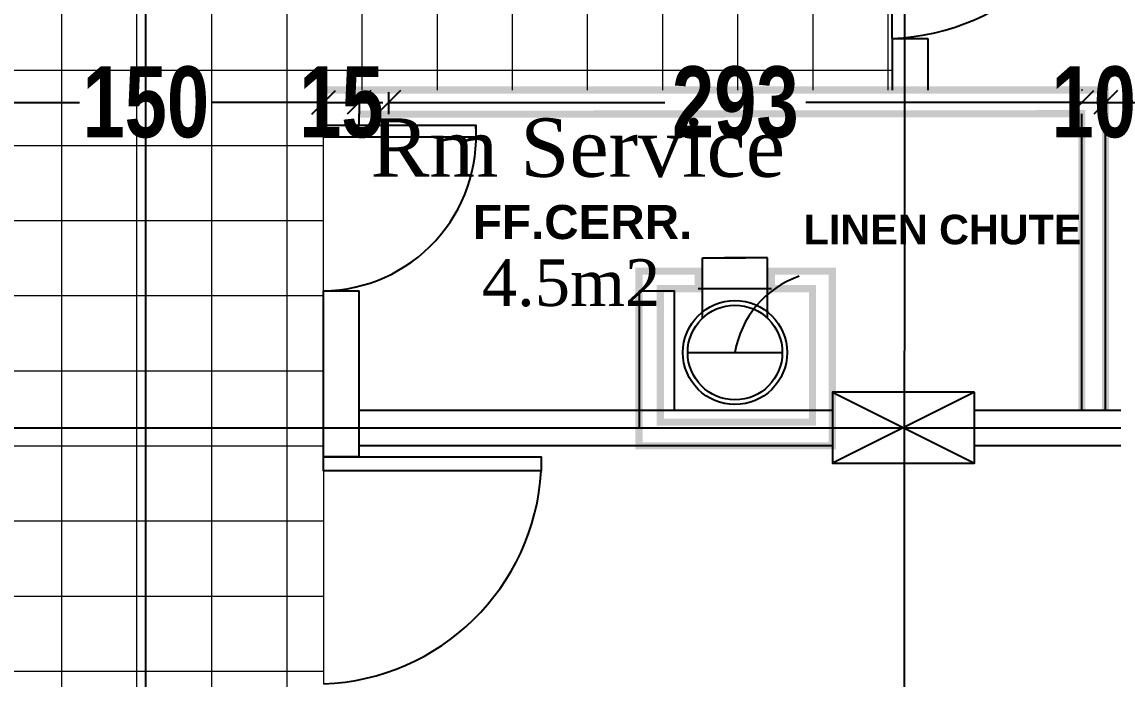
# Model space of a CAD drawing. Extents: x 285329 to 658348, y -83126 to -16980.
# Drawn here: x 359544.7 to 360005.9, y -39929.8 to -39652 of the extents above; entities that cross this region are included whole.
import ezdxf

# ---------------------------------------------------------------- set-up
doc = ezdxf.new("R2010")
doc.units = 0
doc.layers.get('0').update_dxf_attribs({"linetype": 'CONTINUOUS'})
doc.layers.get('DEFPOINTS').update_dxf_attribs({"color": 9, "linetype": 'CONTINUOUS'})
for name, color, linetype in [('AXIS', 1, 'CONTINUOUS'), ('COLUMN', 5, 'CONTINUOUS'), ('FURNITURE', 4, 'CONTINUOUS'), ('TEXT', 3, 'CONTINUOUS'), ('WALL', 7, 'CONTINUOUS')]:
    doc.layers.add(name, color=color, linetype=linetype)
doc.layers.add('VIS', color=8, linetype='CONTINUOUS', lineweight=18)
doc.styles.add('CITYBLUEPRINT', font='cityb___.ttf', dxfattribs={"width": 0.8})
doc.styles.add('style2', font='romantic.ttf', dxfattribs={"height": 50})
doc.styles.add('STYLE4', font='arialbd.ttf', dxfattribs={"height": 0.2})
doc.dimstyles.new('50', dxfattribs={"dimtxt": 30, "dimasz": 10, "dimexe": 5, "dimexo": 6, "dimgap": 5, "dimtad": 0, "dimdec": 0, "dimdsep": 46, "dimtxsty": 'CITYBLUEPRINT', "dimblk1": 'OBLIQUE', "dimblk2": 'OBLIQUE', "dimsah": 1, "dimcen": 0.05, "dimdle": 0.03, "dimclre": 22, "dimclrt": 7, "dimadec": 0, "dimazin": 0, "dimtfac": 1, "dimtdec": 0, "dimtix": 1, "dimtmove": 0, "dimatfit": 3, "dimldrblk": 'OBLIQUE', "dimfxl": 1, "dimtolj": 1, "dimtzin": 0, "dimarcsym": 0})

# ---------------------------------------------------------------- blocks, each defined once
blk = doc.blocks.new('COLUMN')
at = {"layer": 'AXIS'}
for p, q in [((236924.7, -9644.26), (236984.7, -9674.26)), ((236984.7, -9644.26), (236924.7, -9674.26))]:
    blk.add_line(p, q, dxfattribs=at)
at = {"layer": 'COLUMN'}
blk.add_lwpolyline([(236924.7, -9644.26), (236984.7, -9644.26), (236984.7, -9674.26), (236924.7, -9674.26)], close=True, dxfattribs=at)
blk = doc.blocks.new('_Oblique')
at = {"color": 0, "lineweight": -2}
blk.add_line((-0.5, -0.5), (0.5, 0.5), dxfattribs=at)
blk = doc.blocks.new('*D2596')
at = {"layer": 'DEFPOINTS', "color": 0, "linetype": 'Continuous', "lineweight": 5, "transparency": 16777216}
for p in [(359521.96, -39675.68), (359672.23, -39684.18), (359672.23, -39686.04)]:
    blk.add_point(p, dxfattribs=at)
at = {"layer": 'VIS', "color": 22, "linetype": 'Continuous', "lineweight": -2, "transparency": 16777216}
for p, q in [((359521.96, -39681.68), (359521.96, -39691.04)), ((359672.23, -39690.18), (359672.23, -39691.04))]:
    blk.add_line(p, q, dxfattribs=at)
at = {"layer": 'VIS', "color": 0, "linetype": 'Continuous', "lineweight": -2, "transparency": 16777216}
for p, q in [((359521.93, -39686.04), (359569.11, -39686.04)), ((359672.26, -39686.04), (359625.08, -39686.04))]:
    blk.add_line(p, q, dxfattribs=at)
at = {"layer": 'VIS', "color": 0, "linetype": 'Continuous', "lineweight": -2, "transparency": 16777216, "xscale": 10, "yscale": 10, "zscale": 10, "rotation": 180}
blk.add_blockref('_Oblique', (359521.96, -39686.04), dxfattribs=at)
at = {"layer": 'VIS', "color": 0, "linetype": 'Continuous', "lineweight": -2, "transparency": 16777216, "xscale": 10, "yscale": 10, "zscale": 10}
blk.add_blockref('_Oblique', (359672.23, -39686.04), dxfattribs=at)
at = {"layer": 'VIS', "color": 7, "linetype": 'Continuous', "lineweight": 5, "transparency": 16777216, "insert": (359597.09, -39686.04), "char_height": 30, "attachment_point": 5, "style": 'CITYBLUEPRINT'}
blk.add_mtext('\\A1;150', dxfattribs=at)
blk = doc.blocks.new('*D2597')
at = {"layer": 'DEFPOINTS', "color": 0, "linetype": 'Continuous', "lineweight": 5, "transparency": 16777216}
for p in [(359687.23, -39675.68), (359672.23, -39678.18), (359687.23, -39686.04)]:
    blk.add_point(p, dxfattribs=at)
at = {"layer": 'VIS', "color": 22, "linetype": 'Continuous', "lineweight": -2, "transparency": 16777216}
for p, q in [((359672.23, -39684.18), (359672.23, -39691.04)), ((359687.23, -39681.68), (359687.23, -39691.04))]:
    blk.add_line(p, q, dxfattribs=at)
at = {"layer": 'VIS', "color": 0, "linetype": 'Continuous', "lineweight": -2, "transparency": 16777216}
for p, q in [((359672.23, -39686.04), (359662.23, -39686.04)), ((359672.23, -39686.04), (359687.23, -39686.04)), ((359687.23, -39686.04), (359697.23, -39686.04))]:
    blk.add_line(p, q, dxfattribs=at)
at = {"layer": 'VIS', "color": 0, "linetype": 'Continuous', "lineweight": -2, "transparency": 16777216, "xscale": 10, "yscale": 10, "zscale": 10}
blk.add_blockref('_Oblique', (359672.23, -39686.04), dxfattribs=at)
at = {"layer": 'VIS', "color": 0, "linetype": 'Continuous', "lineweight": -2, "transparency": 16777216, "xscale": 10, "yscale": 10, "zscale": 10, "rotation": 180}
blk.add_blockref('_Oblique', (359687.23, -39686.04), dxfattribs=at)
at = {"layer": 'VIS', "color": 7, "linetype": 'Continuous', "lineweight": 5, "transparency": 16777216, "insert": (359679.73, -39686.04), "char_height": 30, "attachment_point": 5, "style": 'CITYBLUEPRINT'}
blk.add_mtext('\\A1;15', dxfattribs=at)
blk = doc.blocks.new('*D2598')
at = {"layer": 'DEFPOINTS', "color": 0, "linetype": 'Continuous', "lineweight": 5, "transparency": 16777216}
for p in [(359699.73, -39675.68), (359992.7, -39686.04), (359992.7, -39686.57)]:
    blk.add_point(p, dxfattribs=at)
at = {"layer": 'VIS', "color": 22, "linetype": 'Continuous', "lineweight": -2, "transparency": 16777216}
for p, q in [((359992.7, -39680.57), (359992.7, -39681.04)), ((359699.73, -39681.68), (359699.73, -39691.04))]:
    blk.add_line(p, q, dxfattribs=at)
at = {"layer": 'VIS', "color": 0, "linetype": 'Continuous', "lineweight": -2, "transparency": 16777216}
for p, q in [((359699.7, -39686.04), (359816.44, -39686.04)), ((359992.73, -39686.04), (359875.99, -39686.04))]:
    blk.add_line(p, q, dxfattribs=at)
at = {"layer": 'VIS', "color": 0, "linetype": 'Continuous', "lineweight": -2, "transparency": 16777216, "xscale": 10, "yscale": 10, "zscale": 10, "rotation": 180}
blk.add_blockref('_Oblique', (359699.73, -39686.04), dxfattribs=at)
at = {"layer": 'VIS', "color": 0, "linetype": 'Continuous', "lineweight": -2, "transparency": 16777216, "xscale": 10, "yscale": 10, "zscale": 10}
blk.add_blockref('_Oblique', (359992.7, -39686.04), dxfattribs=at)
at = {"layer": 'VIS', "color": 7, "linetype": 'Continuous', "lineweight": 5, "transparency": 16777216, "insert": (359846.22, -39686.04), "char_height": 30, "attachment_point": 5, "style": 'CITYBLUEPRINT'}
blk.add_mtext('\\A1;293', dxfattribs=at)
blk = doc.blocks.new('*D2599')
at = {"layer": 'DEFPOINTS', "color": 0, "linetype": 'Continuous', "lineweight": 5, "transparency": 16777216}
for p in [(359992.7, -39686.57), (360002.7, -39686.04), (360002.7, -39686.57)]:
    blk.add_point(p, dxfattribs=at)
at = {"layer": 'VIS', "color": 22, "linetype": 'Continuous', "lineweight": -2, "transparency": 16777216}
for p, q in [((359992.7, -39680.57), (359992.7, -39681.04)), ((360002.7, -39680.57), (360002.7, -39681.04))]:
    blk.add_line(p, q, dxfattribs=at)
at = {"layer": 'VIS', "color": 0, "linetype": 'Continuous', "lineweight": -2, "transparency": 16777216}
for p, q in [((359992.7, -39686.04), (359982.7, -39686.04)), ((359992.7, -39686.04), (360002.7, -39686.04)), ((360002.7, -39686.04), (360012.7, -39686.04))]:
    blk.add_line(p, q, dxfattribs=at)
at = {"layer": 'VIS', "color": 0, "linetype": 'Continuous', "lineweight": -2, "transparency": 16777216, "xscale": 10, "yscale": 10, "zscale": 10}
blk.add_blockref('_Oblique', (359992.7, -39686.04), dxfattribs=at)
at = {"layer": 'VIS', "color": 0, "linetype": 'Continuous', "lineweight": -2, "transparency": 16777216, "xscale": 10, "yscale": 10, "zscale": 10, "rotation": 180}
blk.add_blockref('_Oblique', (360002.7, -39686.04), dxfattribs=at)
at = {"layer": 'VIS', "color": 7, "linetype": 'Continuous', "lineweight": 5, "transparency": 16777216, "insert": (359997.7, -39686.04), "char_height": 30, "attachment_point": 5, "style": 'CITYBLUEPRINT'}
blk.add_mtext('\\A1;10', dxfattribs=at)
blk = doc.blocks.new('*D2600')
at = {"layer": 'DEFPOINTS', "color": 0, "linetype": 'Continuous', "lineweight": 5, "transparency": 16777216}
for p in [(360538.48, -39683.6), (360002.7, -39686.57), (360538.48, -39686.04)]:
    blk.add_point(p, dxfattribs=at)
at = {"layer": 'VIS', "color": 22, "linetype": 'Continuous', "lineweight": -2, "transparency": 16777216}
for p, q in [((360002.7, -39680.57), (360002.7, -39681.04)), ((360538.48, -39689.6), (360538.48, -39691.04))]:
    blk.add_line(p, q, dxfattribs=at)
at = {"layer": 'VIS', "color": 0, "linetype": 'Continuous', "lineweight": -2, "transparency": 16777216}
for p, q in [((360002.67, -39686.04), (360241.01, -39686.04)), ((360538.51, -39686.04), (360300.17, -39686.04))]:
    blk.add_line(p, q, dxfattribs=at)
at = {"layer": 'VIS', "color": 0, "linetype": 'Continuous', "lineweight": -2, "transparency": 16777216, "xscale": 10, "yscale": 10, "zscale": 10, "rotation": 180}
blk.add_blockref('_Oblique', (360002.7, -39686.04), dxfattribs=at)
at = {"layer": 'VIS', "color": 0, "linetype": 'Continuous', "lineweight": -2, "transparency": 16777216, "xscale": 10, "yscale": 10, "zscale": 10}
blk.add_blockref('_Oblique', (360538.48, -39686.04), dxfattribs=at)
at = {"layer": 'VIS', "color": 7, "linetype": 'Continuous', "lineweight": 5, "transparency": 16777216, "insert": (360270.59, -39686.04), "char_height": 30, "attachment_point": 5, "style": 'CITYBLUEPRINT'}
blk.add_mtext('\\A1;536', dxfattribs=at)

msp = doc.modelspace()

# ---------------------------------------------------------------- hatches: boundary and pattern name
at = {"layer": 'VIS', "linetype": 'Continuous', "lineweight": 5}
h = msp.add_hatch(dxfattribs=at)
h.set_pattern_fill('ANSI37', color=256, scale=10, angle=45)
h.set_pattern_definition([(90, (45554.062, -10494.21), (-31.75, 5e-15), []), (180, (45554.062, -10494.21), (-5e-15, -31.75), [])])
edge = h.paths.add_edge_path()
edge.add_line((359291.94, -39546.08), (359495.56, -39544.78))
edge.add_line((359495.56, -39544.78), (359495.56, -39560.51))
edge.add_line((359495.56, -39560.51), (359912.58, -39560.78))
edge.add_line((359912.58, -39560.78), (359912.58, -39680.81))
edge.add_line((359912.58, -39680.81), (359672.23, -39680.81))
edge.add_line((359672.23, -39680.81), (359672.23, -42439.64))
edge.add_line((359672.23, -42439.64), (359521.96, -42438.42))
edge.add_line((359521.96, -42438.42), (359521.96, -40969.99))
edge.add_line((359521.96, -40969.99), (358854.38, -40971.21))
edge.add_line((358854.38, -40971.21), (358851.46, -40793.13))
edge.add_line((358851.46, -40793.13), (359524.09, -40793.13))
edge.add_line((359524.09, -40793.13), (359520.89, -39680.81))
edge.add_line((359520.89, -39680.81), (359293, -39680.81))
edge.add_line((359293, -39680.81), (359291.22, -39546.09))

# ---------------------------------------------------------------- linework, layer by layer
at = {"layer": 'AXIS'}
for p, q in [((359597.09, -42846.26), (359597.09, -38978.31)), ((359917.78, -39110.82), (359917.25, -42695.1)), ((358484.72, -39823.54), (360820.24, -39823.54))]:
    msp.add_line(p, q, dxfattribs=at)
at = {"layer": 'FURNITURE'}
msp.add_line((359912.58, -39658.99), (359912.58, -39568.99), dxfattribs=at)
at = {"layer": 'FURNITURE', "linetype": 'Continuous', "flags": 128}
msp.add_lwpolyline([(359672.23, -39695.68), (359736.54, -39695.68), (359736.54, -39700.68), (359672.23, -39700.68), (359672.23, -39695.68)], dxfattribs=at)
at = {"layer": 'FURNITURE', "flags": 128}
msp.add_lwpolyline([(359672.23, -39835.79), (359764.19, -39835.79), (359764.19, -39841.79), (359672.23, -39841.79), (359672.23, -39835.79)], dxfattribs=at)
at = {"layer": 'FURNITURE'}
for centre in [(359909.1, -39563.45), (359668.75, -39836.25)]:
    msp.add_arc(centre, 95.6, 272.0865, 356.6771, dxfattribs=at)
at = {"layer": 'FURNITURE', "linetype": 'Continuous'}
msp.add_arc((359671.37, -39700.35), 65.34, 270.7583, 4.0976, dxfattribs=at)
msp.add_arc((359671.37, -39700.35), 65.34, 270.7583, 4.0976, dxfattribs=at)
msp.add_arc((359671.37, -39700.35), 65.34, 270.7583, 4.0976, dxfattribs=at)
at = {"layer": 'VIS', "linetype": 'Continuous', "lineweight": 5}
for p, q in [((359672.23, -39765.68), (359672.23, -39695.68)), ((359672.23, -39835.79), (359672.23, -39931.79))]:
    msp.add_line(p, q, dxfattribs=at)
at = {"layer": 'WALL', "linetype": 'Continuous'}
for p, q in [((359912.58, -39658.99), (359912.58, -39680.81)), ((359912.58, -39658.99), (359927.58, -39658.99)), ((359927.58, -39658.99), (359927.58, -39680.81)), ((359832.41, -39777.17), (359832.41, -39751.74)), ((359832.41, -39751.74), (359850.49, -39751.74)), ((359859.8, -39751.74), (359841.71, -39751.74)), ((359859.8, -39777.17), (359859.8, -39751.74)), ((359805.55, -39765.68), (359820.55, -39765.68)), ((359830.53, -39764.75), (359861.47, -39764.75)), ((359826.1, -39791.75), (359866.1, -39791.75))]:
    msp.add_line(p, q, dxfattribs=at)
at = {"layer": 'WALL', "ltscale": 3}
for p, q in [((359672.23, -39680.81), (359672.23, -39695.68)), ((360002.7, -39816.21), (360002.7, -39681.04)), ((359687.23, -39695.68), (359687.23, -39690.81)), ((359687.23, -39695.68), (359687.23, -39690.81)), ((359992.7, -39816.21), (359992.7, -39690.81)), ((359672.23, -39695.68), (359687.23, -39695.68)), ((359672.23, -39695.68), (359687.23, -39695.68)), ((359672.23, -39695.68), (359687.23, -39695.68)), ((359672.23, -39841.79), (359672.23, -39765.68)), ((359672.23, -39765.68), (359687.23, -39765.68)), ((359687.23, -39835.79), (359687.23, -39765.68)), ((359805.55, -39765.68), (359805.55, -39823.71)), ((359820.55, -39816.21), (359820.55, -39765.68)), ((359820.55, -39816.21), (359820.55, -39765.68)), ((359887.25, -39816.21), (359687.23, -39816.21)), ((359887.25, -39816.21), (359756.45, -39816.21)), ((359887.25, -39816.21), (359756.45, -39816.21)), ((359887.25, -39816.21), (359781.43, -39816.21)), ((360339.73, -39816.21), (359947.25, -39816.21)), ((359887.25, -39831.21), (359687.23, -39831.21)), ((359687.23, -39835.79), (359687.23, -39831.21)), ((360339.73, -39831.21), (359947.25, -39831.21)), ((359687.23, -39835.79), (359672.23, -39835.79))]:
    msp.add_line(p, q, dxfattribs=at)
at = {"layer": 'WALL', "linetype": 'Continuous', "const_width": 3}
for points in [[(359672.23, -39680.81), (360002.7, -39680.81), (360002.7, -39816.21)], [(359687.23, -39691.04), (359992.7, -39690.81), (359992.7, -39816.21)], [(359887.25, -39831.21), (359805.55, -39831.21), (359805.55, -39757.41)], [(359805.55, -39757.41), (359814.55, -39757.41), (359830.53, -39757.41), (359830.53, -39764.75), (359814.55, -39764.75)], [(359878.89, -39821.21), (359878.89, -39764.75), (359861.47, -39764.75), (359861.47, -39757.41), (359887.25, -39757.41), (359887.25, -39831.21), (359805.55, -39831.21), (359805.55, -39757.41), (359830.53, -39757.41), (359830.53, -39764.75), (359814.55, -39764.75), (359814.55, -39821.21), (359878.89, -39821.21), (359878.89, -39764.75), (359861.47, -39764.75), (359861.47, -39757.41), (359887.25, -39757.41)], [(359887.25, -39757.41), (359878.16, -39757.41), (359861.47, -39757.41), (359861.47, -39764.75), (359878.16, -39764.75)]]:
    msp.add_lwpolyline(points, dxfattribs=at)
at = {"layer": 'WALL', "linetype": 'Continuous'}
for radius in [22, 20]:
    msp.add_circle((359846.1, -39791.75), radius, dxfattribs=at)
at = {"layer": 'WALL', "linetype": 'Continuous', "ltscale": 3}
msp.add_arc((359886.79, -39798.45), 41.24, 109.2559, 170.6461, dxfattribs=at)

# ---------------------------------------------------------------- block references
at = {"layer": 'WALL', "linetype": 'Continuous', "xscale": -1}
msp.add_blockref('COLUMN', (596871.95, -30164.29), dxfattribs=at)

# ---------------------------------------------------------------- texts
at = {"layer": 'TEXT'}
for s, insert, char_height, width, attachment_point, style in [(' Rm Service', (359867.22, -39717.85), 24.696, 410.1463, 9, 'style2'), ('FF.CERR.', (359828.06, -39729.4), 14.4, 155.8778, 3, 'STYLE4'), ('LINEN CHUTE', (359875.12, -39733.51), 12.5, 158.3715, 1, 'STYLE4'), ('4.5m2', (359814.53, -39752.3), 19.757, 328.117, 3, 'style2')]:
    msp.add_mtext(s, dxfattribs=dict(at, insert=insert, char_height=char_height, width=width, attachment_point=attachment_point, style=style))

# ---------------------------------------------------------------- dimensions: what is measured, and where the dimension line sits
at = {"layer": 'VIS', "linetype": 'Continuous', "lineweight": 5}
for base, p1, p2, picture, middle in [((359672.23, -39686.04), (359521.96, -39675.68), (359672.23, -39684.18), '*D2596', (359597.09, -39686.04)), ((359687.23, -39686.04), (359672.23, -39678.18), (359687.23, -39675.68), '*D2597', (359679.73, -39686.04)), ((359992.7, -39686.04), (359699.73, -39675.68), (359992.7, -39686.57), '*D2598', (359846.22, -39686.04)), ((360002.7, -39686.04), (359992.7, -39686.57), (360002.7, -39686.57), '*D2599', (359997.7, -39686.04)), ((360538.48, -39686.04), (360002.7, -39686.57), (360538.48, -39683.6), '*D2600', (360270.59, -39686.04))]:
    dim = msp.add_linear_dim(base=base, p1=p1, p2=p2, dimstyle='50', override={"dimtmove": 1}, dxfattribs=at)
    dim.commit()
    dim.dimension.update_dxf_attribs({"geometry": picture, "text_midpoint": middle})

doc.saveas('drawing.dxf')
